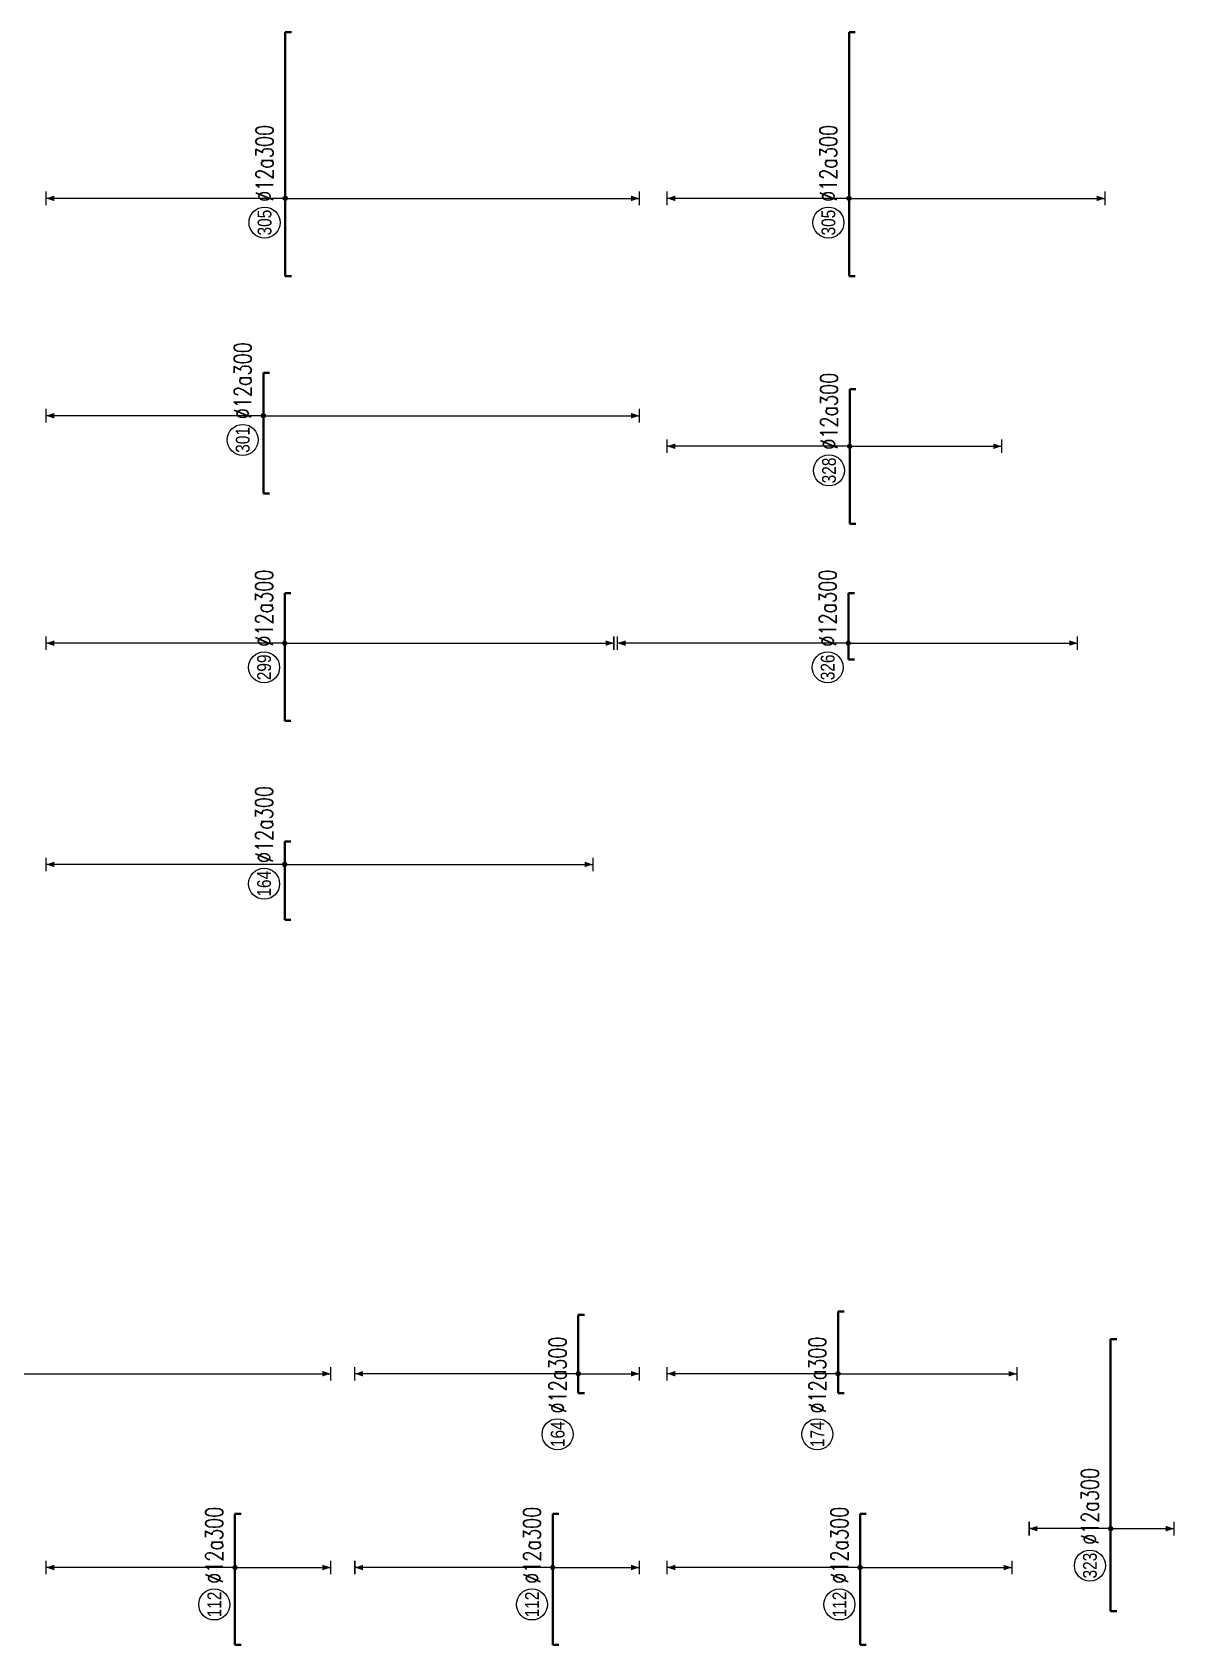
# Model space of a CAD drawing. Header units: millimetres. Extents: x -415354 to 883813, y -531490 to 486716.
# Drawn here: x 54700 to 87820, y -323700 to -276930 of the extents above; entities that cross this region are included whole.
import ezdxf
from ezdxf.enums import TextEntityAlignment as Align

# ---------------------------------------------------------------- set-up
doc = ezdxf.new("R2010")
doc.units = ezdxf.units.MM
doc.header["$MEASUREMENT"] = 0
for name, color, linetype, lineweight in [('NDC_S_DIM', 1, 'Continuous', 15), ('NDC_S_REBAR', 4, 'Continuous', 35), ('NDC_S_VN TEXT', 7, 'Continuous', 20)]:
    doc.layers.add(name, color=color, linetype=linetype, lineweight=lineweight)
doc.styles.add('ARIAL', font='arial.ttf', dxfattribs={"width": 0.8})
doc.styles.add('NDC_EN TXT', font='romans.shx', dxfattribs={"width": 0.8})

# ---------------------------------------------------------------- blocks, each defined once
blk = doc.blocks.new('*U505')
h = blk.add_hatch(color=6)
edge = h.paths.add_edge_path()
edge.add_arc((-2.99, 0), 0.3, 0, 360)
at = {"layer": 'NDC_S_DIM', "color": 8}
for q in [(-2.99, 34.6), (-2.99, -44.66)]:
    blk.add_line((-2.99, 0), q, dxfattribs=at)
for points in [[(-3.99, 34.6, 0.2, 0.2, 0), (-1.99, 34.6, 0, 0, 0)], [(-3.99, -44.66, 0.2, 0.2, 0), (-1.99, -44.66, 0, 0, 0)]]:
    blk.add_lwpolyline(points, format="xyseb", dxfattribs=at)
at = {"layer": 'NDC_S_DIM'}
blk.add_circle((-5.79, 3), 2.25, dxfattribs=at)
at = {"layer": 'NDC_S_DIM', "color": 6}
blk.add_circle((-2.99, 0), 0.3, dxfattribs=at)
at = {"layer": 'NDC_S_DIM', "color": 8}
for points in [[(-3.39, 33.4), (-2.99, 34.6), (-2.59, 33.4)], [(-3.39, -43.46), (-2.99, -44.66), (-2.59, -43.46)]]:
    blk.add_solid(points, dxfattribs=at)
at = {"layer": 'NDC_S_REBAR'}
for p, q in [((0, 0), (-11, 0)), ((-11, 0), (-11, -0.9)), ((0, 0), (0.35, 0)), ((0.35, 0), (0.35, -0.9)), ((-11, -0.9), (-11, -0.9)), ((0.35, -0.9), (0.35, -0.9))]:
    blk.add_line(p, q, dxfattribs=at)
at = {"layer": 'NDC_S_VN TEXT', "style": 'ARIAL', "width": 0.8}
blk.add_attdef('KHT', text='', height=2, dxfattribs=at).set_placement((-5.79, 3), align=Align.MIDDLE_CENTER)
at = {"layer": 'NDC_S_VN TEXT', "color": 3, "style": 'NDC_EN TXT', "width": 0.75}
blk.add_attdef('DKT', (-2.79, 1.75), '', height=2.5, dxfattribs=at)
blk = doc.blocks.new('*U508')
h = blk.add_hatch(color=6)
edge = h.paths.add_edge_path()
edge.add_arc((-2.07, 0), 0.3, 0, 360)
at = {"layer": 'NDC_S_DIM', "color": 8}
for q in [(-2.07, 34.67), (-2.07, -51.33)]:
    blk.add_line((-2.07, 0), q, dxfattribs=at)
for points in [[(-3.07, 34.67, 0.2, 0.2, 0), (-1.07, 34.67, 0, 0, 0)], [(-3.07, -51.33, 0.2, 0.2, 0), (-1.07, -51.33, 0, 0, 0)]]:
    blk.add_lwpolyline(points, format="xyseb", dxfattribs=at)
at = {"layer": 'NDC_S_DIM'}
blk.add_circle((-5.58, 3), 2.25, dxfattribs=at)
at = {"layer": 'NDC_S_DIM', "color": 6}
blk.add_circle((-2.07, 0), 0.3, dxfattribs=at)
at = {"layer": 'NDC_S_DIM', "color": 8}
for points in [[(-2.47, 33.47), (-2.07, 34.67), (-1.67, 33.47)], [(-2.47, -50.13), (-2.07, -51.33), (-1.67, -50.13)]]:
    blk.add_solid(points, dxfattribs=at)
at = {"layer": 'NDC_S_REBAR'}
for p, q in [((0, 0), (-13.33, 0)), ((-13.33, 0), (-13.33, -0.9)), ((0, 0), (22.02, 0)), ((22.02, 0), (22.02, -0.9)), ((-13.33, -0.9), (-13.33, -0.9)), ((22.02, -0.9), (22.02, -0.9))]:
    blk.add_line(p, q, dxfattribs=at)
at = {"layer": 'NDC_S_VN TEXT', "style": 'ARIAL', "width": 0.8}
blk.add_attdef('KHT', text='', height=2, dxfattribs=at).set_placement((-5.58, 3), align=Align.MIDDLE_CENTER)
at = {"layer": 'NDC_S_VN TEXT', "color": 3, "style": 'NDC_EN TXT', "width": 0.75}
blk.add_attdef('DKT', (-2.58, 1.75), '', height=2.5, dxfattribs=at)
blk = doc.blocks.new('*U511')
h = blk.add_hatch(color=6)
edge = h.paths.add_edge_path()
edge.add_arc((-2.07, 0), 0.3, 0, 360)
at = {"layer": 'NDC_S_DIM', "color": 8}
for q in [(-2.07, 34.6), (-2.07, -47.7)]:
    blk.add_line((-2.07, 0), q, dxfattribs=at)
for points in [[(-3.07, 34.6, 0.2, 0.2, 0), (-1.07, 34.6, 0, 0, 0)], [(-3.07, -47.7, 0.2, 0.2, 0), (-1.07, -47.7, 0, 0, 0)]]:
    blk.add_lwpolyline(points, format="xyseb", dxfattribs=at)
at = {"layer": 'NDC_S_DIM'}
blk.add_circle((-5.58, 3), 2.25, dxfattribs=at)
at = {"layer": 'NDC_S_DIM', "color": 6}
blk.add_circle((-2.07, 0), 0.3, dxfattribs=at)
at = {"layer": 'NDC_S_DIM', "color": 8}
for points in [[(-2.47, 33.4), (-2.07, 34.6), (-1.67, 33.4)], [(-2.47, -46.5), (-2.07, -47.7), (-1.67, -46.5)]]:
    blk.add_solid(points, dxfattribs=at)
at = {"layer": 'NDC_S_REBAR'}
for p, q in [((0, 0), (-13.33, 0)), ((-13.33, 0), (-13.33, -0.9)), ((0, 0), (5.17, 0)), ((5.17, 0), (5.17, -0.9)), ((-13.33, -0.9), (-13.33, -0.9)), ((5.17, -0.9), (5.17, -0.9))]:
    blk.add_line(p, q, dxfattribs=at)
at = {"layer": 'NDC_S_VN TEXT', "style": 'ARIAL', "width": 0.8}
blk.add_attdef('KHT', text='', height=2, dxfattribs=at).set_placement((-5.58, 3), align=Align.MIDDLE_CENTER)
at = {"layer": 'NDC_S_VN TEXT', "color": 3, "style": 'NDC_EN TXT', "width": 0.75}
blk.add_attdef('DKT', (-2.58, 1.75), '', height=2.5, dxfattribs=at)
blk = doc.blocks.new('*U513')
h = blk.add_hatch(color=6)
edge = h.paths.add_edge_path()
edge.add_arc((-2.07, 0), 0.3, 0, 360)
at = {"layer": 'NDC_S_DIM', "color": 8}
for q in [(-2.07, 31.5), (-2.07, -54.5)]:
    blk.add_line((-2.07, 0), q, dxfattribs=at)
for points in [[(-3.07, 31.5, 0.2, 0.2, 0), (-1.07, 31.5, 0, 0, 0)], [(-3.07, -54.5, 0.2, 0.2, 0), (-1.07, -54.5, 0, 0, 0)]]:
    blk.add_lwpolyline(points, format="xyseb", dxfattribs=at)
at = {"layer": 'NDC_S_DIM'}
blk.add_circle((-5.58, 3), 2.25, dxfattribs=at)
at = {"layer": 'NDC_S_DIM', "color": 6}
blk.add_circle((-2.07, 0), 0.3, dxfattribs=at)
at = {"layer": 'NDC_S_DIM', "color": 8}
for points in [[(-2.47, 30.3), (-2.07, 31.5), (-1.67, 30.3)], [(-2.47, -53.3), (-2.07, -54.5), (-1.67, -53.3)]]:
    blk.add_solid(points, dxfattribs=at)
at = {"layer": 'NDC_S_REBAR'}
for p, q in [((0, 0), (-13.33, 0)), ((-13.33, 0), (-13.33, -0.9)), ((0, 0), (4.17, 0)), ((4.17, 0), (4.17, -0.9)), ((-13.33, -0.9), (-13.33, -0.9)), ((4.17, -0.9), (4.17, -0.9))]:
    blk.add_line(p, q, dxfattribs=at)
at = {"layer": 'NDC_S_VN TEXT', "style": 'ARIAL', "width": 0.8}
blk.add_attdef('KHT', text='', height=2, dxfattribs=at).set_placement((-5.58, 3), align=Align.MIDDLE_CENTER)
at = {"layer": 'NDC_S_VN TEXT', "color": 3, "style": 'NDC_EN TXT', "width": 0.75}
blk.add_attdef('DKT', (-2.58, 1.75), '', height=2.5, dxfattribs=at)
blk = doc.blocks.new('*U514')
h = blk.add_hatch(color=6)
edge = h.paths.add_edge_path()
edge.add_arc((-2.07, 0), 0.3, 0, 360)
at = {"layer": 'NDC_S_DIM', "color": 8}
for q in [(-2.07, 26.4), (-2.07, -37.11)]:
    blk.add_line((-2.07, 0), q, dxfattribs=at)
for points in [[(-3.07, 26.4, 0.2, 0.2, 0), (-1.07, 26.4, 0, 0, 0)], [(-3.07, -37.11, 0.2, 0.2, 0), (-1.07, -37.11, 0, 0, 0)]]:
    blk.add_lwpolyline(points, format="xyseb", dxfattribs=at)
at = {"layer": 'NDC_S_DIM'}
blk.add_circle((-5.58, 3), 2.25, dxfattribs=at)
at = {"layer": 'NDC_S_DIM', "color": 6}
blk.add_circle((-2.07, 0), 0.3, dxfattribs=at)
at = {"layer": 'NDC_S_DIM', "color": 8}
for points in [[(-2.47, 25.2), (-2.07, 26.4), (-1.67, 25.2)], [(-2.47, -35.91), (-2.07, -37.11), (-1.67, -35.91)]]:
    blk.add_solid(points, dxfattribs=at)
at = {"layer": 'NDC_S_REBAR'}
for p, q in [((0, 0), (-13.33, 0)), ((-13.33, 0), (-13.33, -0.9)), ((0, 0), (22.02, 0)), ((22.02, 0), (22.02, -0.9)), ((-13.33, -0.9), (-13.33, -0.9)), ((22.02, -0.9), (22.02, -0.9))]:
    blk.add_line(p, q, dxfattribs=at)
at = {"layer": 'NDC_S_VN TEXT', "style": 'ARIAL', "width": 0.8}
blk.add_attdef('KHT', text='', height=2, dxfattribs=at).set_placement((-5.58, 3), align=Align.MIDDLE_CENTER)
at = {"layer": 'NDC_S_VN TEXT', "color": 3, "style": 'NDC_EN TXT', "width": 0.75}
blk.add_attdef('DKT', (-2.58, 1.75), '', height=2.5, dxfattribs=at)
blk = doc.blocks.new('*U515')
h = blk.add_hatch(color=6)
edge = h.paths.add_edge_path()
edge.add_arc((-2.07, 0), 0.3, 0, 360)
at = {"layer": 'NDC_S_DIM', "color": 8}
for q in [(-2.07, 26.48), (-2.07, -22.02)]:
    blk.add_line((-2.07, 0), q, dxfattribs=at)
for points in [[(-3.07, 26.48, 0.2, 0.2, 0), (-1.07, 26.48, 0, 0, 0)], [(-3.07, -22.02, 0.2, 0.2, 0), (-1.07, -22.02, 0, 0, 0)]]:
    blk.add_lwpolyline(points, format="xyseb", dxfattribs=at)
at = {"layer": 'NDC_S_DIM'}
blk.add_circle((-5.58, 3), 2.25, dxfattribs=at)
at = {"layer": 'NDC_S_DIM', "color": 6}
blk.add_circle((-2.07, 0), 0.3, dxfattribs=at)
at = {"layer": 'NDC_S_DIM', "color": 8}
for points in [[(-2.47, 25.28), (-2.07, 26.48), (-1.67, 25.28)], [(-2.47, -20.82), (-2.07, -22.02), (-1.67, -20.82)]]:
    blk.add_solid(points, dxfattribs=at)
at = {"layer": 'NDC_S_REBAR'}
for p, q in [((0, 0), (-13.33, 0)), ((-13.33, 0), (-13.33, -0.9)), ((0, 0), (6.22, 0)), ((6.22, 0), (6.22, -0.9)), ((-13.33, -0.9), (-13.33, -0.9)), ((6.22, -0.9), (6.22, -0.9))]:
    blk.add_line(p, q, dxfattribs=at)
at = {"layer": 'NDC_S_VN TEXT', "style": 'ARIAL', "width": 0.8}
blk.add_attdef('KHT', text='', height=2, dxfattribs=at).set_placement((-5.58, 3), align=Align.MIDDLE_CENTER)
at = {"layer": 'NDC_S_VN TEXT', "color": 3, "style": 'NDC_EN TXT', "width": 0.75}
blk.add_attdef('DKT', (-2.58, 1.75), '', height=2.5, dxfattribs=at)
blk = doc.blocks.new('*U516')
h = blk.add_hatch(color=6)
edge = h.paths.add_edge_path()
edge.add_arc((-2.07, 0), 0.3, 0, 360)
at = {"layer": 'NDC_S_DIM', "color": 8}
for q in [(-2.07, 33.49), (-2.07, -33.21)]:
    blk.add_line((-2.07, 0), q, dxfattribs=at)
for points in [[(-3.07, 33.49, 0.2, 0.2, 0), (-1.07, 33.49, 0, 0, 0)], [(-3.07, -33.21, 0.2, 0.2, 0), (-1.07, -33.21, 0, 0, 0)]]:
    blk.add_lwpolyline(points, format="xyseb", dxfattribs=at)
at = {"layer": 'NDC_S_DIM'}
blk.add_circle((-5.58, 3), 2.25, dxfattribs=at)
at = {"layer": 'NDC_S_DIM', "color": 6}
blk.add_circle((-2.07, 0), 0.3, dxfattribs=at)
at = {"layer": 'NDC_S_DIM', "color": 8}
for points in [[(-2.47, 32.29), (-2.07, 33.49), (-1.67, 32.29)], [(-2.47, -32.01), (-2.07, -33.21), (-1.67, -32.01)]]:
    blk.add_solid(points, dxfattribs=at)
at = {"layer": 'NDC_S_REBAR'}
for p, q in [((0, 0), (-4.43, 0)), ((-4.43, 0), (-4.43, -0.9)), ((0, 0), (5.17, 0)), ((5.17, 0), (5.17, -0.9)), ((-4.43, -0.9), (-4.43, -0.9)), ((5.17, -0.9), (5.17, -0.9))]:
    blk.add_line(p, q, dxfattribs=at)
at = {"layer": 'NDC_S_VN TEXT', "style": 'ARIAL', "width": 0.8}
blk.add_attdef('KHT', text='', height=2, dxfattribs=at).set_placement((-5.58, 3), align=Align.MIDDLE_CENTER)
at = {"layer": 'NDC_S_VN TEXT', "color": 3, "style": 'NDC_EN TXT', "width": 0.75}
blk.add_attdef('DKT', (-2.58, 1.75), '', height=2.5, dxfattribs=at)
blk = doc.blocks.new('*U602')
h = blk.add_hatch(color=6)
edge = h.paths.add_edge_path()
edge.add_arc((-1.38, 0), 0.3, 0, 360)
at = {"layer": 'NDC_S_DIM', "color": 8}
for q in [(-1.38, 28.68), (-1.38, -12.57)]:
    blk.add_line((-1.38, 0), q, dxfattribs=at)
for points in [[(-2.38, 28.68, 0.2, 0.2, 0), (-0.38, 28.68, 0, 0, 0)], [(-2.38, -12.57, 0.2, 0.2, 0), (-0.38, -12.57, 0, 0, 0)]]:
    blk.add_lwpolyline(points, format="xyseb", dxfattribs=at)
at = {"layer": 'NDC_S_DIM'}
blk.add_circle((-6.74, 3), 2.25, dxfattribs=at)
at = {"layer": 'NDC_S_DIM', "color": 6}
blk.add_circle((-1.38, 0), 0.3, dxfattribs=at)
at = {"layer": 'NDC_S_DIM', "color": 8}
for points in [[(-1.78, 27.48), (-1.38, 28.68), (-0.98, 27.48)], [(-1.78, -11.37), (-1.38, -12.57), (-0.98, -11.37)]]:
    blk.add_solid(points, dxfattribs=at)
at = {"layer": 'NDC_S_REBAR'}
for p, q in [((0, 0), (-12.58, 0)), ((-12.58, 0), (-12.58, -0.9)), ((0, 0), (6.42, 0)), ((6.42, 0), (6.42, -0.9)), ((-12.58, -0.9), (-12.58, -0.9)), ((6.42, -0.9), (6.42, -0.9))]:
    blk.add_line(p, q, dxfattribs=at)
at = {"layer": 'NDC_S_VN TEXT', "style": 'ARIAL', "width": 0.8}
blk.add_attdef('KHT', text='', height=2, dxfattribs=at).set_placement((-6.74, 3), align=Align.MIDDLE_CENTER)
at = {"layer": 'NDC_S_VN TEXT', "color": 3, "style": 'NDC_EN TXT', "width": 0.75}
blk.add_attdef('DKT', (-3.74, 1.75), '', height=2.5, dxfattribs=at)
blk = doc.blocks.new('*U605')
h = blk.add_hatch(color=6)
edge = h.paths.add_edge_path()
edge.add_arc((-1.38, 0), 0.3, 0, 360)
at = {"layer": 'NDC_S_DIM', "color": 8}
for q in [(-1.38, 11.8), (-1.38, -9.2)]:
    blk.add_line((-1.38, 0), q, dxfattribs=at)
for points in [[(-2.38, 11.8, 0.2, 0.2, 0), (-0.38, 11.8, 0, 0, 0)], [(-2.38, -9.2, 0.2, 0.2, 0), (-0.38, -9.2, 0, 0, 0)]]:
    blk.add_lwpolyline(points, format="xyseb", dxfattribs=at)
at = {"layer": 'NDC_S_DIM'}
blk.add_circle((-6.74, 3), 2.25, dxfattribs=at)
at = {"layer": 'NDC_S_DIM', "color": 6}
blk.add_circle((-1.38, 0), 0.3, dxfattribs=at)
at = {"layer": 'NDC_S_DIM', "color": 8}
for points in [[(-1.78, 10.6), (-1.38, 11.8), (-0.98, 10.6)], [(-1.78, -8), (-1.38, -9.2), (-0.98, -8)]]:
    blk.add_solid(points, dxfattribs=at)
at = {"layer": 'NDC_S_REBAR'}
for p, q in [((0, 0), (-13.33, 0)), ((-13.33, 0), (-13.33, -0.9)), ((0, 0), (26.12, 0)), ((26.12, 0), (26.12, -0.9)), ((-13.33, -0.9), (-13.33, -0.9)), ((26.12, -0.9), (26.12, -0.9))]:
    blk.add_line(p, q, dxfattribs=at)
at = {"layer": 'NDC_S_VN TEXT', "style": 'ARIAL', "width": 0.8}
blk.add_attdef('KHT', text='', height=2, dxfattribs=at).set_placement((-6.74, 3), align=Align.MIDDLE_CENTER)
at = {"layer": 'NDC_S_VN TEXT', "color": 3, "style": 'NDC_EN TXT', "width": 0.75}
blk.add_attdef('DKT', (-3.74, 1.75), '', height=2.5, dxfattribs=at)
blk = doc.blocks.new('*U609')
h = blk.add_hatch(color=6)
edge = h.paths.add_edge_path()
edge.add_arc((-1.38, 0), 0.3, 0, 360)
at = {"layer": 'NDC_S_DIM', "color": 8}
for q in [(-1.38, 34.9), (-1.38, -51.35)]:
    blk.add_line((-1.38, 0), q, dxfattribs=at)
for points in [[(-2.38, 34.9, 0.2, 0.2, 0), (-0.38, 34.9, 0, 0, 0)], [(-2.38, -51.35, 0.2, 0.2, 0), (-0.38, -51.35, 0, 0, 0)]]:
    blk.add_lwpolyline(points, format="xyseb", dxfattribs=at)
at = {"layer": 'NDC_S_DIM'}
blk.add_circle((-10.15, 3), 2.25, dxfattribs=at)
at = {"layer": 'NDC_S_DIM', "color": 6}
blk.add_circle((-1.38, 0), 0.3, dxfattribs=at)
at = {"layer": 'NDC_S_DIM', "color": 8}
for points in [[(-1.78, 33.7), (-1.38, 34.9), (-0.98, 33.7)], [(-1.78, -50.15), (-1.38, -51.35), (-0.98, -50.15)]]:
    blk.add_solid(points, dxfattribs=at)
at = {"layer": 'NDC_S_REBAR'}
for p, q in [((0, 0), (-4.18, 0)), ((-4.18, 0), (-4.18, -0.9)), ((0, 0), (7.17, 0)), ((7.17, 0), (7.17, -0.9)), ((-4.18, -0.9), (-4.18, -0.9)), ((7.17, -0.9), (7.17, -0.9))]:
    blk.add_line(p, q, dxfattribs=at)
at = {"layer": 'NDC_S_VN TEXT', "style": 'ARIAL', "width": 0.8}
blk.add_attdef('KHT', text='', height=2, dxfattribs=at).set_placement((-10.15, 3), align=Align.MIDDLE_CENTER)
at = {"layer": 'NDC_S_VN TEXT', "color": 3, "style": 'NDC_EN TXT', "width": 0.75}
blk.add_attdef('DKT', (-7.15, 1.75), '', height=2.5, dxfattribs=at)
blk = doc.blocks.new('*U608')
h = blk.add_hatch(color=6)
edge = h.paths.add_edge_path()
edge.add_arc((-1.38, 0), 0.3, 0, 360)
at = {"layer": 'NDC_S_DIM', "color": 8}
for q in [(-1.38, 32.4), (-1.38, -8.85)]:
    blk.add_line((-1.38, 0), q, dxfattribs=at)
for points in [[(-2.38, 32.4, 0.2, 0.2, 0), (-0.38, 32.4, 0, 0, 0)], [(-2.38, -8.85, 0.2, 0.2, 0), (-0.38, -8.85, 0, 0, 0)]]:
    blk.add_lwpolyline(points, format="xyseb", dxfattribs=at)
at = {"layer": 'NDC_S_DIM'}
blk.add_circle((-10.15, 3), 2.25, dxfattribs=at)
at = {"layer": 'NDC_S_DIM', "color": 6}
blk.add_circle((-1.38, 0), 0.3, dxfattribs=at)
at = {"layer": 'NDC_S_DIM', "color": 8}
for points in [[(-1.78, 31.2), (-1.38, 32.4), (-0.98, 31.2)], [(-1.78, -7.65), (-1.38, -8.85), (-0.98, -7.65)]]:
    blk.add_solid(points, dxfattribs=at)
at = {"layer": 'NDC_S_REBAR'}
for p, q in [((0, 0), (-4.18, 0)), ((-4.18, 0), (-4.18, -0.9)), ((0, 0), (7.17, 0)), ((7.17, 0), (7.17, -0.9)), ((-4.18, -0.9), (-4.18, -0.9)), ((7.17, -0.9), (7.17, -0.9))]:
    blk.add_line(p, q, dxfattribs=at)
at = {"layer": 'NDC_S_VN TEXT', "style": 'ARIAL', "width": 0.8}
blk.add_attdef('KHT', text='', height=2, dxfattribs=at).set_placement((-10.15, 3), align=Align.MIDDLE_CENTER)
at = {"layer": 'NDC_S_VN TEXT', "color": 3, "style": 'NDC_EN TXT', "width": 0.75}
blk.add_attdef('DKT', (-7.15, 1.75), '', height=2.5, dxfattribs=at)
blk = doc.blocks.new('*U1094')
h = blk.add_hatch(color=6)
edge = h.paths.add_edge_path()
edge.add_arc((-1.38, 0), 0.3, 0, 360)
at = {"layer": 'NDC_S_DIM', "color": 8}
for q in [(-1.38, 24.79), (-1.38, -25.93)]:
    blk.add_line((-1.38, 0), q, dxfattribs=at)
for points in [[(-2.38, 24.79, 0.2, 0.2, 0), (-0.38, 24.79, 0, 0, 0)], [(-2.38, -25.93, 0.2, 0.2, 0), (-0.38, -25.93, 0, 0, 0)]]:
    blk.add_lwpolyline(points, format="xyseb", dxfattribs=at)
at = {"layer": 'NDC_S_DIM'}
blk.add_circle((-10.15, 3), 2.25, dxfattribs=at)
at = {"layer": 'NDC_S_DIM', "color": 6}
blk.add_circle((-1.38, 0), 0.3, dxfattribs=at)
at = {"layer": 'NDC_S_DIM', "color": 8}
for points in [[(-1.78, 23.59), (-1.38, 24.79), (-0.98, 23.59)], [(-1.78, -24.73), (-1.38, -25.93), (-0.98, -24.73)]]:
    blk.add_solid(points, dxfattribs=at)
at = {"layer": 'NDC_S_REBAR'}
for p, q in [((0, 0), (-4.18, 0)), ((-4.18, 0), (-4.18, -0.9)), ((0, 0), (7.67, 0)), ((7.67, 0), (7.67, -0.9)), ((-4.18, -0.9), (-4.18, -0.9)), ((7.67, -0.9), (7.67, -0.9))]:
    blk.add_line(p, q, dxfattribs=at)
at = {"layer": 'NDC_S_VN TEXT', "style": 'ARIAL', "width": 0.8}
blk.add_attdef('KHT', text='', height=2, dxfattribs=at).set_placement((-10.15, 3), align=Align.MIDDLE_CENTER)
at = {"layer": 'NDC_S_VN TEXT', "color": 3, "style": 'NDC_EN TXT', "width": 0.75}
blk.add_attdef('DKT', (-7.15, 1.75), '', height=2.5, dxfattribs=at)
blk = doc.blocks.new('*U1104')
h = blk.add_hatch(color=6)
edge = h.paths.add_edge_path()
edge.add_arc((-1.38, 0), 0.3, 0, 360)
at = {"layer": 'NDC_S_DIM', "color": 8}
for q in [(-1.38, 27.38), (-1.38, -13.87)]:
    blk.add_line((-1.38, 0), q, dxfattribs=at)
for points in [[(-2.38, 27.38, 0.2, 0.2, 0), (-0.38, 27.38, 0, 0, 0)], [(-2.38, -13.87, 0.2, 0.2, 0), (-0.38, -13.87, 0, 0, 0)]]:
    blk.add_lwpolyline(points, format="xyseb", dxfattribs=at)
at = {"layer": 'NDC_S_DIM'}
blk.add_circle((-6.74, 3), 2.25, dxfattribs=at)
at = {"layer": 'NDC_S_DIM', "color": 6}
blk.add_circle((-1.38, 0), 0.3, dxfattribs=at)
at = {"layer": 'NDC_S_DIM', "color": 8}
for points in [[(-1.78, 26.18), (-1.38, 27.38), (-0.98, 26.18)], [(-1.78, -12.67), (-1.38, -13.87), (-0.98, -12.67)]]:
    blk.add_solid(points, dxfattribs=at)
at = {"layer": 'NDC_S_REBAR'}
for p, q in [((0, 0), (-12.58, 0)), ((-12.58, 0), (-12.58, -0.9)), ((0, 0), (6.42, 0)), ((6.42, 0), (6.42, -0.9)), ((-12.58, -0.9), (-12.58, -0.9)), ((6.42, -0.9), (6.42, -0.9))]:
    blk.add_line(p, q, dxfattribs=at)
at = {"layer": 'NDC_S_VN TEXT', "style": 'ARIAL', "width": 0.8}
blk.add_attdef('KHT', text='', height=2, dxfattribs=at).set_placement((-6.74, 3), align=Align.MIDDLE_CENTER)
at = {"layer": 'NDC_S_VN TEXT', "color": 3, "style": 'NDC_EN TXT', "width": 0.75}
blk.add_attdef('DKT', (-3.74, 1.75), '', height=2.5, dxfattribs=at)
blk = doc.blocks.new('*U1105')
h = blk.add_hatch(color=6)
edge = h.paths.add_edge_path()
edge.add_arc((-1.38, 0), 0.3, 0, 360)
at = {"layer": 'NDC_S_DIM', "color": 8}
for q in [(-1.38, 28), (-1.38, -22)]:
    blk.add_line((-1.38, 0), q, dxfattribs=at)
for points in [[(-2.38, 28, 0.2, 0.2, 0), (-0.38, 28, 0, 0, 0)], [(-2.38, -22, 0.2, 0.2, 0), (-0.38, -22, 0, 0, 0)]]:
    blk.add_lwpolyline(points, format="xyseb", dxfattribs=at)
at = {"layer": 'NDC_S_DIM'}
blk.add_circle((-6.74, 3), 2.25, dxfattribs=at)
at = {"layer": 'NDC_S_DIM', "color": 6}
blk.add_circle((-1.38, 0), 0.3, dxfattribs=at)
at = {"layer": 'NDC_S_DIM', "color": 8}
for points in [[(-1.78, 26.8), (-1.38, 28), (-0.98, 26.8)], [(-1.78, -20.8), (-1.38, -22), (-0.98, -20.8)]]:
    blk.add_solid(points, dxfattribs=at)
at = {"layer": 'NDC_S_REBAR'}
for p, q in [((0, 0), (-12.58, 0)), ((-12.58, 0), (-12.58, -0.9)), ((0, 0), (6.42, 0)), ((6.42, 0), (6.42, -0.9)), ((-12.58, -0.9), (-12.58, -0.9)), ((6.42, -0.9), (6.42, -0.9))]:
    blk.add_line(p, q, dxfattribs=at)
at = {"layer": 'NDC_S_VN TEXT', "style": 'ARIAL', "width": 0.8}
blk.add_attdef('KHT', text='', height=2, dxfattribs=at).set_placement((-6.74, 3), align=Align.MIDDLE_CENTER)
at = {"layer": 'NDC_S_VN TEXT', "color": 3, "style": 'NDC_EN TXT', "width": 0.75}
blk.add_attdef('DKT', (-3.74, 1.75), '', height=2.5, dxfattribs=at)

msp = doc.modelspace()

# ---------------------------------------------------------------- block references
at = {"xscale": 200, "yscale": 200, "zscale": 200, "rotation": 90}
for name, p, values in [('*U508', (62033.5, -281334.9), {'KHT': '305', 'DKT': '%%C12a300'}), ('*U514', (78379.1, -281334.9), {'KHT': '305', 'DKT': '%%C12a300'}), ('*U513', (61400, -287638.6), {'KHT': '301', 'DKT': '%%C12a300'}), ('*U515', (78396.9, -288524.3), {'KHT': '328', 'DKT': '%%C12a300'}), ('*U511', (62019.2, -294234.9), {'KHT': '299', 'DKT': '%%C12a300'}), ('*U516', (78358.3, -294234.9), {'KHT': '326', 'DKT': '%%C12a300'}), ('*U505', (62019.5, -300469.3), {'KHT': '164', 'DKT': '%%c12a300'}), ('*U609', (53080.6, -315564), {'KHT': '164', 'DKT': '%%C12a300'}), ('*U608', (70530, -315564), {'KHT': '164', 'DKT': '%%C12a300'}), ('*U1094', (78059, -315564), {'KHT': '174', 'DKT': '%%C12a300'}), ('*U605', (85960.5, -320056.8), {'KHT': '323', 'DKT': '%%C12a300'}), ('*U1104', (60576.2, -321184), {'KHT': '112', 'DKT': '%%C12a300'}), ('*U602', (69786.6, -321184), {'KHT': '112', 'DKT': '%%C12a300'}), ('*U1105', (78699.1, -321184), {'KHT': '112', 'DKT': '%%C12a300'})]:
    msp.add_blockref(name, p, dxfattribs=at).add_auto_attribs(values)

doc.saveas('drawing.dxf')
